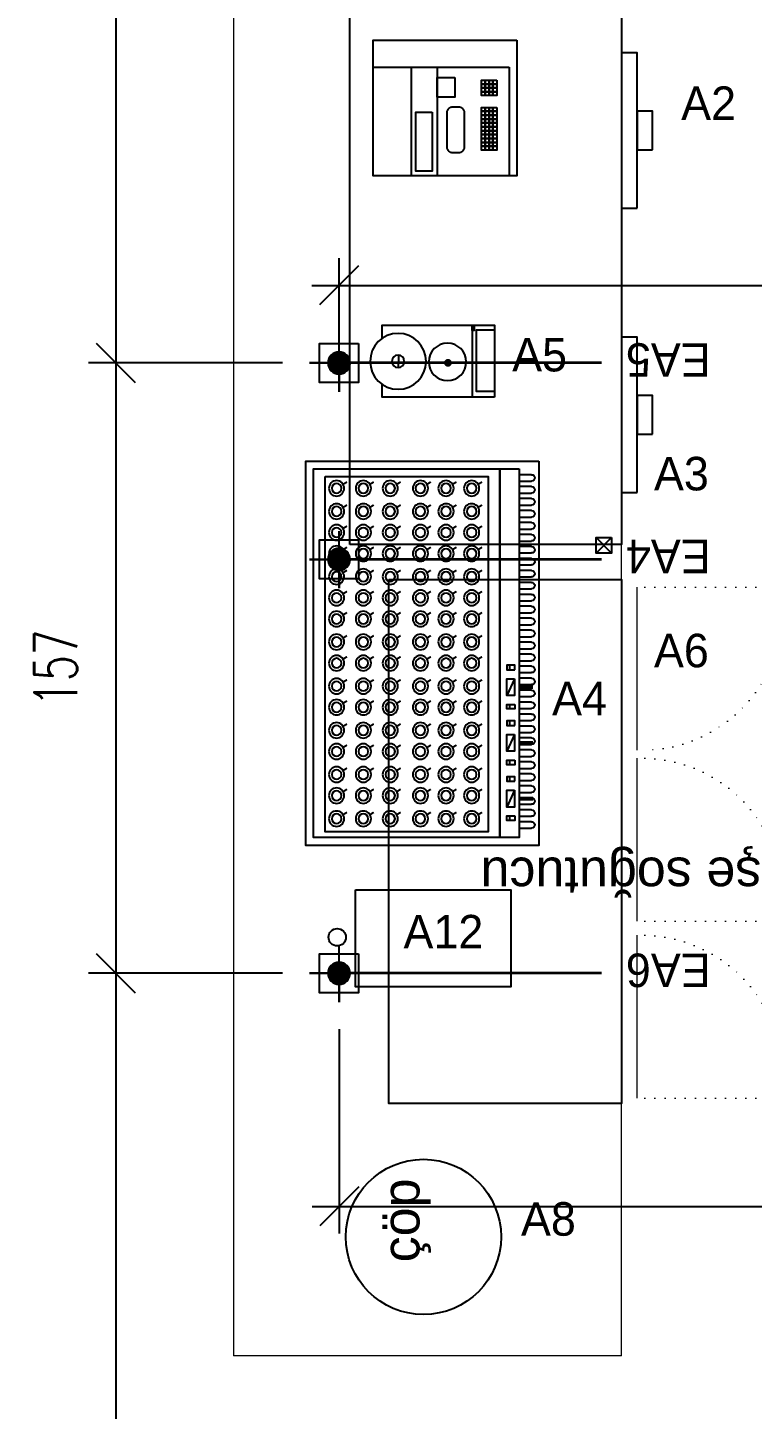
# Model space of a CAD drawing. Header units: centimetres. Extents: x 129282 to 136766, y 26190 to 28185.
# Drawn here: x 133407.1 to 133593.8, y 27158.4 to 27514.4 of the extents above; entities that cross this region are included whole.
import ezdxf
from ezdxf.enums import TextEntityAlignment as Align

# ---------------------------------------------------------------- set-up
doc = ezdxf.new("R2010")
doc.units = ezdxf.units.CM
doc.header["$LTSCALE"] = 10
doc.header["$MEASUREMENT"] = 0
doc.header["$PDMODE"] = 3
doc.header["$PDSIZE"] = 20
doc.linetypes.add('DOT', pattern=[0.25, 0, -0.25])
for name, color, linetype in [('-DWG_ANA', 7, 'Continuous'), ('Kıtc-002 Çizgi', 7, 'Continuous'), ('Kıtc-006 Yazı 001', 1, 'Continuous'), ('Kıtc-040 Detay', 7, 'Continuous'), ('S2000-002 Çizgi', 7, 'Continuous')]:
    doc.layers.add(name, color=color, linetype=linetype)
for name, color, linetype, lineweight in [('-DWG_DETAY1', 7, 'Continuous', 9), ('-DWG_DETAY4', 7, 'DOT', 18), ('ARK_AHŞAP', 45, 'Continuous', 15), ('ELK', 1, 'Continuous', 35)]:
    doc.layers.add(name, color=color, linetype=linetype, lineweight=lineweight)
doc.styles.add('GP_A_104_0.00_REV09$0$TRdimension', font='simplex.shx', dxfattribs={"width": 0.7})
doc.styles.get("Standard").update_dxf_attribs({"font": 'arial.ttf'})
doc.styles.add('TAKSİM', font='GOTHIC.TTF', dxfattribs={"height": 7})
doc.dimstyles.new('GP_A_104_0.00_REV09$0$tr-100', dxfattribs={"dimscale": 100, "dimtxt": 0.15, "dimasz": 0.1, "dimexe": 0.07, "dimexo": 0.07, "dimgap": 0.1, "dimtad": 1, "dimdec": 0, "dimrnd": 0.5, "dimzin": 0, "dimdsep": 46, "dimtxsty": 'GP_A_104_0.00_REV09$0$TRdimension', "dimblk": 'GP_A_104_0.00_REV09$0$_Oblique', "dimcen": 0.2, "dimdle": 0.07, "dimadec": 0, "dimazin": 0, "dimtfac": 1, "dimtdec": 0, "dimtmove": 2, "dimatfit": 3, "dimldrblk": 'GP_A_104_0.00_REV09$0$_Oblique', "dimfxl": 1, "dimtolj": 1, "dimtzin": 0, "dimarcsym": 0})

# ---------------------------------------------------------------- blocks, each defined once
blk = doc.blocks.new('A$C14D17327')
at = {"layer": 'Kıtc-002 Çizgi', "color": 1, "elevation": 0}
blk.add_lwpolyline([(0, 4), (4, 4), (4, 0), (0, 0)], close=True, dxfattribs=at)
for points in [[(0, 4), (4, 0)], [(0, 0), (4, 4)]]:
    blk.add_lwpolyline(points, dxfattribs=at)
blk = doc.blocks.new('A$C611F6802')
at = {"layer": '-DWG_ANA'}
h = blk.add_hatch(dxfattribs=at)
h.set_pattern_fill('ANSI31', color=1, style=0)
h.set_pattern_definition([(45, (-55670.1402, -22065.11067), (-0.08838834765, 0.08838834765), [])])
h.paths.add_polyline_path([(4.42, 7.7, 1), (10.14, 7.7, 1)])
at = {"layer": '-DWG_ANA', "color": 1}
for p, q in [((7.28, 7.7), (7.28, 15.26)), ((7.28, 15.26), (7.28, 0)), ((7.28, 7.63), (0, 7.63)), ((7.28, 7.63), (14.68, 7.63)), ((14.68, 7.63), (7.28, 7.63))]:
    blk.add_line(p, q, dxfattribs=at)
blk.add_lwpolyline([(2.28, 2.7), (12.28, 2.7), (12.28, 12.7), (2.28, 12.7)], close=True, dxfattribs=at)
blk.add_circle((7.28, 7.7), 2.86, dxfattribs=at)
blk = doc.blocks.new('A$C290C7E64')
at = {"layer": 'Kıtc-002 Çizgi'}
for points in [[(0, 0), (35, 0), (35, 37), (0, 37)], [(7, 2), (35, 2), (35, 37), (7, 37)], [(18.58, 21.8), (33.83, 21.8), (33.83, 26.01), (18.58, 26.01)], [(9.63, 16.02), (14.71, 16.02), (14.71, 20.57), (9.63, 20.57)], [(10.34, 8.15), (11.34, 8.15), (11.34, 9.15), (10.34, 9.15)], [(10.34, 7.15), (11.34, 7.15), (11.34, 8.15), (10.34, 8.15)], [(10.34, 6.15), (11.34, 6.15), (11.34, 7.15), (10.34, 7.15)], [(11.34, 8.15), (12.34, 8.15), (12.34, 9.15), (11.34, 9.15)], [(11.34, 7.15), (12.34, 7.15), (12.34, 8.15), (11.34, 8.15)], [(11.34, 6.15), (12.34, 6.15), (12.34, 7.15), (11.34, 7.15)], [(12.34, 8.15), (13.34, 8.15), (13.34, 9.15), (12.34, 9.15)], [(12.34, 7.15), (13.34, 7.15), (13.34, 8.15), (12.34, 8.15)], [(12.34, 6.15), (13.34, 6.15), (13.34, 7.15), (12.34, 7.15)], [(13.34, 8.15), (14.34, 8.15), (14.34, 9.15), (13.34, 9.15)], [(13.34, 7.15), (14.34, 7.15), (14.34, 8.15), (13.34, 8.15)], [(13.34, 6.15), (14.34, 6.15), (14.34, 7.15), (13.34, 7.15)], [(17.37, 8.15), (18.37, 8.15), (18.37, 9.15), (17.37, 9.15)], [(17.37, 7.15), (18.37, 7.15), (18.37, 8.15), (17.37, 8.15)], [(17.37, 6.15), (18.37, 6.15), (18.37, 7.15), (17.37, 7.15)], [(18.37, 8.15), (19.37, 8.15), (19.37, 9.15), (18.37, 9.15)], [(18.37, 7.15), (19.37, 7.15), (19.37, 8.15), (18.37, 8.15)], [(18.37, 6.15), (19.37, 6.15), (19.37, 7.15), (18.37, 7.15)], [(19.37, 8.15), (20.37, 8.15), (20.37, 9.15), (19.37, 9.15)], [(19.37, 7.15), (20.37, 7.15), (20.37, 8.15), (19.37, 8.15)], [(19.37, 6.15), (20.37, 6.15), (20.37, 7.15), (19.37, 7.15)], [(20.37, 8.15), (21.37, 8.15), (21.37, 9.15), (20.37, 9.15)], [(20.37, 7.15), (21.37, 7.15), (21.37, 8.15), (20.37, 8.15)], [(20.37, 6.15), (21.37, 6.15), (21.37, 7.15), (20.37, 7.15)], [(21.37, 8.15), (22.37, 8.15), (22.37, 9.15), (21.37, 9.15)], [(21.37, 7.15), (22.37, 7.15), (22.37, 8.15), (21.37, 8.15)], [(21.37, 6.15), (22.37, 6.15), (22.37, 7.15), (21.37, 7.15)], [(22.37, 8.15), (23.37, 8.15), (23.37, 9.15), (22.37, 9.15)], [(22.37, 7.15), (23.37, 7.15), (23.37, 8.15), (22.37, 8.15)], [(22.37, 6.15), (23.37, 6.15), (23.37, 7.15), (22.37, 7.15)], [(23.37, 8.15), (24.37, 8.15), (24.37, 9.15), (23.37, 9.15)], [(23.37, 7.15), (24.37, 7.15), (24.37, 8.15), (23.37, 8.15)], [(23.37, 6.15), (24.37, 6.15), (24.37, 7.15), (23.37, 7.15)], [(24.37, 8.15), (25.37, 8.15), (25.37, 9.15), (24.37, 9.15)], [(24.37, 7.15), (25.37, 7.15), (25.37, 8.15), (24.37, 8.15)], [(24.37, 6.15), (25.37, 6.15), (25.37, 7.15), (24.37, 7.15)], [(25.37, 8.15), (26.37, 8.15), (26.37, 9.15), (25.37, 9.15)], [(25.37, 7.15), (26.37, 7.15), (26.37, 8.15), (25.37, 8.15)], [(25.37, 6.15), (26.37, 6.15), (26.37, 7.15), (25.37, 7.15)], [(26.37, 8.15), (27.37, 8.15), (27.37, 9.15), (26.37, 9.15)], [(26.37, 7.15), (27.37, 7.15), (27.37, 8.15), (26.37, 8.15)], [(26.37, 6.15), (27.37, 6.15), (27.37, 7.15), (26.37, 7.15)], [(27.37, 8.15), (28.37, 8.15), (28.37, 9.15), (27.37, 9.15)], [(27.37, 7.15), (28.37, 7.15), (28.37, 8.15), (27.37, 8.15)], [(27.37, 6.15), (28.37, 6.15), (28.37, 7.15), (27.37, 7.15)], [(10.34, 5.15), (11.34, 5.15), (11.34, 6.15), (10.34, 6.15)], [(11.34, 5.15), (12.34, 5.15), (12.34, 6.15), (11.34, 6.15)], [(12.34, 5.15), (13.34, 5.15), (13.34, 6.15), (12.34, 6.15)], [(13.34, 5.15), (14.34, 5.15), (14.34, 6.15), (13.34, 6.15)], [(17.37, 5.15), (18.37, 5.15), (18.37, 6.15), (17.37, 6.15)], [(18.37, 5.15), (19.37, 5.15), (19.37, 6.15), (18.37, 6.15)], [(19.37, 5.15), (20.37, 5.15), (20.37, 6.15), (19.37, 6.15)], [(20.37, 5.15), (21.37, 5.15), (21.37, 6.15), (20.37, 6.15)], [(21.37, 5.15), (22.37, 5.15), (22.37, 6.15), (21.37, 6.15)], [(22.37, 5.15), (23.37, 5.15), (23.37, 6.15), (22.37, 6.15)], [(23.37, 5.15), (24.37, 5.15), (24.37, 6.15), (23.37, 6.15)], [(24.37, 5.15), (25.37, 5.15), (25.37, 6.15), (24.37, 6.15)], [(25.37, 5.15), (26.37, 5.15), (26.37, 6.15), (25.37, 6.15)], [(26.37, 5.15), (27.37, 5.15), (27.37, 6.15), (26.37, 6.15)], [(27.37, 5.15), (28.37, 5.15), (28.37, 6.15), (27.37, 6.15)]]:
    blk.add_lwpolyline(points, close=True, dxfattribs=at)
for points in [[(7, 27.23), (35, 27.23)], [(7, 20.57), (35, 20.57)]]:
    blk.add_lwpolyline(points, dxfattribs=at)
blk.add_lwpolyline([(18.68, 13.56), (27.6, 13.56, 0.414214), (29.1, 15.06), (29.1, 16.45, 0.414214), (27.6, 17.95), (18.68, 17.95, 0.414214), (17.18, 16.45), (17.18, 15.06, 0.414214)], format="xyb", close=True, dxfattribs=at)
blk = doc.blocks.new('A$C1C4536AD')
at = {"layer": 'Kıtc-002 Çizgi'}
for points in [[(0, 29), (0, 0), (18.5, 0)], [(3.39, 29), (0, 29), (0, 26.84)], [(18.5, 26.95), (18.5, 29), (15.2, 29)], [(18.5, 0), (18.5, 29)], [(7.82, 24.81), (10.92, 24.88)], [(0, 5.79), (18.5, 5.79)], [(1.26, 0), (1.26, 4.77), (16.97, 4.77), (16.97, 0)]]:
    blk.add_lwpolyline(points, dxfattribs=at)
at = {"layer": 'Kıtc-002 Çizgi', "const_width": 1}
blk.add_lwpolyline([(9.18, 12.02, 1), (10.18, 12.02, 1)], format="xyb", close=True, dxfattribs=at)
at = {"layer": 'Kıtc-002 Çizgi'}
blk.add_lwpolyline([(0.33, 5.24), (1.35, 5.24), (1.35, 5.79), (0.33, 5.79)], close=True, dxfattribs=at)
for centre, radius in [((9.3, 24.88), 7.2), ((9.3, 24.88), 1.6), ((9.43, 12.15), 4.82)]:
    blk.add_circle(centre, radius, dxfattribs=at)
blk = doc.blocks.new('A$C30F503A4')
at = {"layer": 'Kıtc-002 Çizgi'}
for p, q in [((56.05, 6.26), (60.38, 8.18)), ((70.42, 6.26), (74.75, 8.18)), ((84.79, 6.26), (89.12, 8.18))]:
    blk.add_line(p, q, dxfattribs=at)
for points in [[(0, 0), (99, 0), (99, 60), (0, 60)], [(2, 10), (97, 10), (97, 58), (2, 58)], [(4, 55), (4, 13), (95.5, 13), (95.5, 55)], [(2, 5), (97, 5), (97, 10), (2, 10)], [(53.76, 6.14), (52.58, 6.14), (52.58, 8.24), (53.76, 8.24)], [(56.05, 6.26), (60.38, 6.26), (60.38, 8.18), (56.05, 8.18)], [(62.67, 6.14), (63.84, 6.14), (63.84, 8.24), (62.67, 8.24)], [(68.13, 6.14), (66.95, 6.14), (66.95, 8.24), (68.13, 8.24)], [(70.42, 6.26), (74.75, 6.26), (74.75, 8.18), (70.42, 8.18)], [(77.04, 6.14), (78.21, 6.14), (78.21, 8.24), (77.04, 8.24)], [(82.5, 6.14), (81.32, 6.14), (81.32, 8.24), (82.5, 8.24)], [(84.79, 6.26), (89.12, 6.26), (89.12, 8.18), (84.79, 8.18)], [(91.41, 6.14), (92.58, 6.14), (92.58, 8.24), (91.41, 8.24)]]:
    blk.add_lwpolyline(points, close=True, dxfattribs=at)
for points, const_width in [([(5.94, 50.33), (5.36, 49.38)], 0.5), ([(11.88, 50.33), (11.3, 49.38)], 0.5), ([(17.32, 50.33), (16.74, 49.38)], 0.5), ([(22.77, 50.33), (22.18, 49.38)], 0.5), ([(28.7, 50.33), (28.12, 49.38)], 0.5), ([(34.15, 50.33), (33.57, 49.38)], 0.5), ([(39.59, 50.33), (39.01, 49.38)], 0.5), ([(45.53, 50.33), (44.95, 49.38)], 0.5), ([(50.97, 50.33), (50.39, 49.38)], 0.5), ([(56.91, 50.33), (56.33, 49.38)], 0.5), ([(62.36, 50.33), (61.77, 49.38)], 0.5), ([(68.29, 50.33), (67.71, 49.38)], 0.5), ([(73.74, 50.33), (73.16, 49.38)], 0.5), ([(79.68, 50.33), (79.09, 49.38)], 0.5), ([(85.12, 50.33), (84.54, 49.38)], 0.5), ([(91.06, 50.33), (90.48, 49.38)], 0.5), ([(5.94, 43.43), (5.36, 42.49)], 0.5), ([(11.88, 43.43), (11.3, 42.49)], 0.5), ([(17.32, 43.43), (16.74, 42.49)], 0.5), ([(22.77, 43.43), (22.18, 42.49)], 0.5), ([(28.7, 43.43), (28.12, 42.49)], 0.5), ([(34.15, 43.43), (33.57, 42.49)], 0.5), ([(39.59, 43.43), (39.01, 42.49)], 0.5), ([(45.53, 43.43), (44.95, 42.49)], 0.5), ([(50.97, 43.43), (50.39, 42.49)], 0.5), ([(56.91, 43.43), (56.33, 42.49)], 0.5), ([(62.36, 43.43), (61.77, 42.49)], 0.5), ([(68.29, 43.43), (67.71, 42.49)], 0.5), ([(73.74, 43.43), (73.16, 42.49)], 0.5), ([(79.68, 43.43), (79.09, 42.49)], 0.5), ([(85.12, 43.43), (84.54, 42.49)], 0.5), ([(91.06, 43.43), (90.48, 42.49)], 0.5), ([(5.94, 36.51), (5.36, 35.56)], 0.5), ([(11.88, 36.51), (11.3, 35.56)], 0.5), ([(17.32, 36.51), (16.74, 35.56)], 0.5), ([(22.77, 36.51), (22.18, 35.56)], 0.5), ([(28.7, 36.51), (28.12, 35.56)], 0.5), ([(34.15, 36.51), (33.57, 35.56)], 0.5), ([(39.59, 36.51), (39.01, 35.56)], 0.5), ([(45.53, 36.51), (44.95, 35.56)], 0.5), ([(50.97, 36.51), (50.39, 35.56)], 0.5), ([(56.91, 36.51), (56.33, 35.56)], 0.5), ([(62.36, 36.51), (61.77, 35.56)], 0.5), ([(68.29, 36.51), (67.71, 35.56)], 0.5), ([(73.74, 36.51), (73.16, 35.56)], 0.5), ([(79.68, 36.51), (79.09, 35.56)], 0.5), ([(85.12, 36.51), (84.54, 35.56)], 0.5), ([(91.06, 36.51), (90.48, 35.56)], 0.5), ([(5.94, 28.73), (5.36, 27.78)], 0.5), ([(11.88, 28.73), (11.3, 27.78)], 0.5), ([(17.32, 28.73), (16.74, 27.78)], 0.5), ([(22.77, 28.73), (22.18, 27.78)], 0.5), ([(28.7, 28.73), (28.12, 27.78)], 0.5), ([(34.15, 28.73), (33.57, 27.78)], 0.5), ([(39.59, 28.73), (39.01, 27.78)], 0.5), ([(45.53, 28.73), (44.95, 27.78)], 0.5), ([(50.97, 28.73), (50.39, 27.78)], 0.5), ([(56.91, 28.73), (56.33, 27.78)], 0.5), ([(62.36, 28.73), (61.77, 27.78)], 0.5), ([(68.29, 28.73), (67.71, 27.78)], 0.5), ([(73.74, 28.73), (73.16, 27.78)], 0.5), ([(79.68, 28.73), (79.09, 27.78)], 0.5), ([(85.12, 28.73), (84.54, 27.78)], 0.5), ([(91.06, 28.73), (90.48, 27.78)], 0.5), ([(5.94, 22.14), (5.36, 21.19)], 0.5), ([(11.88, 22.14), (11.3, 21.19)], 0.5), ([(17.32, 22.14), (16.74, 21.19)], 0.5), ([(22.77, 22.14), (22.18, 21.19)], 0.5), ([(28.7, 22.14), (28.12, 21.19)], 0.5), ([(34.15, 22.14), (33.57, 21.19)], 0.5), ([(39.59, 22.14), (39.01, 21.19)], 0.5), ([(45.53, 22.14), (44.95, 21.19)], 0.5), ([(50.97, 22.14), (50.39, 21.19)], 0.5), ([(56.91, 22.14), (56.33, 21.19)], 0.5), ([(62.36, 22.14), (61.77, 21.19)], 0.5), ([(68.29, 22.14), (67.71, 21.19)], 0.5), ([(73.74, 22.14), (73.16, 21.19)], 0.5), ([(79.68, 22.14), (79.09, 21.19)], 0.5), ([(85.12, 22.14), (84.54, 21.19)], 0.5), ([(91.06, 22.14), (90.48, 21.19)], 0.5), ([(5.94, 15.54), (5.36, 14.59)], 0.5), ([(11.88, 15.54), (11.3, 14.59)], 0.5), ([(17.32, 15.54), (16.74, 14.59)], 0.5), ([(22.77, 15.54), (22.18, 14.59)], 0.5), ([(28.7, 15.54), (28.12, 14.59)], 0.5), ([(34.15, 15.54), (33.57, 14.59)], 0.5), ([(39.59, 15.54), (39.01, 14.59)], 0.5), ([(45.53, 15.54), (44.95, 14.59)], 0.5), ([(50.97, 15.54), (50.39, 14.59)], 0.5), ([(56.91, 15.54), (56.33, 14.59)], 0.5), ([(62.36, 15.54), (61.77, 14.59)], 0.5), ([(68.29, 15.54), (67.71, 14.59)], 0.5), ([(73.74, 15.54), (73.16, 14.59)], 0.5), ([(79.68, 15.54), (79.09, 14.59)], 0.5), ([(85.12, 15.54), (84.54, 14.59)], 0.5), ([(91.06, 15.54), (90.48, 14.59)], 0.5), ([(53.76, 7.5), (52.58, 7.5)], 0.5), ([(62.67, 7.5), (63.84, 7.5)], 0.5), ([(68.13, 7.5), (66.95, 7.5)], 0.5), ([(77.04, 7.5), (78.21, 7.5)], 0.5), ([(82.5, 7.5), (81.32, 7.5)], 0.5), ([(91.41, 7.5), (92.58, 7.5)], 0.5), ([(58.24, 5), (58.24, 1.5)], 1), ([(72.61, 5), (72.61, 1.5)], 1), ([(86.98, 5), (86.98, 1.5)], 1)]:
    blk.add_lwpolyline(points, dxfattribs=dict(at, const_width=const_width))
for points in [[(3.49, 1.85), (3.49, 5)], [(5.16, 5), (5.16, 1.85)], [(6.57, 1.85), (6.57, 5)], [(8.25, 5), (8.25, 1.85)], [(9.66, 1.85), (9.66, 5)], [(11.33, 5), (11.33, 1.85)], [(11.33, 5), (11.33, 1.85)], [(12.74, 1.85), (12.74, 5)], [(14.41, 5), (14.41, 1.85)], [(15.82, 1.85), (15.82, 5)], [(17.5, 5), (17.5, 1.85)], [(18.91, 1.85), (18.91, 5)], [(20.58, 5), (20.58, 1.85)], [(20.58, 5), (20.58, 1.85)], [(21.99, 1.85), (21.99, 5)], [(23.67, 5), (23.67, 1.85)], [(25.07, 1.85), (25.07, 5)], [(26.75, 5), (26.75, 1.85)], [(28.16, 1.85), (28.16, 5)], [(29.83, 5), (29.83, 1.85)], [(29.83, 5), (29.83, 1.85)], [(31.24, 1.85), (31.24, 5)], [(32.92, 5), (32.92, 1.85)], [(34.33, 1.85), (34.33, 5)], [(36, 5), (36, 1.85)], [(37.41, 1.85), (37.41, 5)], [(39.08, 5), (39.08, 1.85)], [(39.08, 5), (39.08, 1.85)], [(40.49, 1.85), (40.49, 5)], [(42.17, 5), (42.17, 1.85)], [(43.58, 1.85), (43.58, 5)], [(45.25, 5), (45.25, 1.85)], [(46.66, 1.85), (46.66, 5)], [(48.33, 5), (48.33, 1.85)], [(48.33, 5), (48.33, 1.85)], [(49.74, 1.85), (49.74, 5)], [(51.42, 5), (51.42, 1.85)], [(52.83, 1.85), (52.83, 5)], [(54.5, 5), (54.5, 1.85)], [(55.91, 1.85), (55.91, 5)], [(57.59, 5), (57.59, 1.85)], [(58.17, 5), (58.17, 1.85)], [(58.63, 5), (58.63, 1.85)], [(59, 1.85), (59, 5)], [(60.67, 5), (60.67, 1.85)], [(62.08, 1.85), (62.08, 5)], [(63.75, 5), (63.75, 1.85)], [(65.16, 1.85), (65.16, 5)], [(66.84, 5), (66.84, 1.85)], [(68.25, 1.85), (68.25, 5)], [(69.92, 5), (69.92, 1.85)], [(71.33, 1.85), (71.33, 5)], [(72.53, 5), (72.53, 1.85)], [(73, 5), (73, 1.85)], [(74.41, 1.85), (74.41, 5)], [(76.09, 5), (76.09, 1.85)], [(77.5, 1.85), (77.5, 5)], [(79.17, 5), (79.17, 1.85)], [(80.58, 1.85), (80.58, 5)], [(82.26, 5), (82.26, 1.85)], [(83.66, 1.85), (83.66, 5)], [(85.34, 5), (85.34, 1.85)], [(86.75, 1.85), (86.75, 5)], [(86.9, 5), (86.9, 1.85)], [(88.42, 5), (88.42, 1.85)], [(89.83, 1.85), (89.83, 5)], [(91.51, 5), (91.51, 1.85)], [(92.92, 1.85), (92.92, 5)], [(94.59, 5), (94.59, 1.85)]]:
    blk.add_lwpolyline(points, dxfattribs=at)
for centre, radius in [((7.01, 52.07), 1.98), ((12.95, 52.07), 1.98), ((18.39, 52.07), 1.98), ((23.83, 52.07), 1.98), ((29.77, 52.07), 1.98), ((35.22, 52.07), 1.98), ((40.66, 52.07), 1.98), ((46.6, 52.07), 1.98), ((52.04, 52.07), 1.98), ((57.98, 52.07), 1.98), ((63.42, 52.07), 1.98), ((69.36, 52.07), 1.98), ((74.81, 52.07), 1.98), ((80.74, 52.07), 1.98), ((86.19, 52.07), 1.98), ((92.13, 52.07), 1.98), ((7.01, 52.07), 1.24), ((12.95, 52.07), 1.24), ((18.39, 52.07), 1.24), ((23.83, 52.07), 1.24), ((29.77, 52.07), 1.24), ((35.22, 52.07), 1.24), ((40.66, 52.07), 1.24), ((46.6, 52.07), 1.24), ((52.04, 52.07), 1.24), ((57.98, 52.07), 1.24), ((63.42, 52.07), 1.24), ((69.36, 52.07), 1.24), ((74.81, 52.07), 1.24), ((80.74, 52.07), 1.24), ((86.19, 52.07), 1.24), ((92.13, 52.07), 1.24), ((7.01, 45.17), 1.98), ((7.01, 45.17), 1.24), ((12.95, 45.17), 1.98), ((12.95, 45.17), 1.24), ((18.39, 45.17), 1.98), ((18.39, 45.17), 1.24), ((23.83, 45.17), 1.98), ((23.83, 45.17), 1.24), ((29.77, 45.17), 1.98), ((29.77, 45.17), 1.24), ((35.22, 45.17), 1.98), ((35.22, 45.17), 1.24), ((40.66, 45.17), 1.98), ((40.66, 45.17), 1.24), ((46.6, 45.17), 1.98), ((46.6, 45.17), 1.24), ((52.04, 45.17), 1.98), ((52.04, 45.17), 1.24), ((57.98, 45.17), 1.98), ((57.98, 45.17), 1.24), ((63.42, 45.17), 1.98), ((63.42, 45.17), 1.24), ((69.36, 45.17), 1.98), ((69.36, 45.17), 1.24), ((74.81, 45.17), 1.98), ((74.81, 45.17), 1.24), ((80.74, 45.17), 1.98), ((80.74, 45.17), 1.24), ((86.19, 45.17), 1.98), ((86.19, 45.17), 1.24), ((92.13, 45.17), 1.98), ((92.13, 45.17), 1.24), ((7.01, 38.25), 1.98), ((7.01, 38.25), 1.24), ((12.95, 38.25), 1.98), ((12.95, 38.25), 1.24), ((18.39, 38.25), 1.98), ((18.39, 38.25), 1.24), ((23.83, 38.25), 1.98), ((23.83, 38.25), 1.24), ((29.77, 38.25), 1.98), ((29.77, 38.25), 1.24), ((35.22, 38.25), 1.98), ((35.22, 38.25), 1.24), ((40.66, 38.25), 1.98), ((40.66, 38.25), 1.24), ((46.6, 38.25), 1.98), ((46.6, 38.25), 1.24), ((52.04, 38.25), 1.98), ((52.04, 38.25), 1.24), ((57.98, 38.25), 1.98), ((57.98, 38.25), 1.24), ((63.42, 38.25), 1.98), ((63.42, 38.25), 1.24), ((69.36, 38.25), 1.98), ((69.36, 38.25), 1.24), ((74.81, 38.25), 1.98), ((74.81, 38.25), 1.24), ((80.74, 38.25), 1.98), ((80.74, 38.25), 1.24), ((86.19, 38.25), 1.98), ((86.19, 38.25), 1.24), ((92.13, 38.25), 1.98), ((92.13, 38.25), 1.24), ((7.01, 30.47), 1.98), ((12.95, 30.47), 1.98), ((18.39, 30.47), 1.98), ((23.83, 30.47), 1.98), ((29.77, 30.47), 1.98), ((35.22, 30.47), 1.98), ((40.66, 30.47), 1.98), ((46.6, 30.47), 1.98), ((52.04, 30.47), 1.98), ((57.98, 30.47), 1.98), ((63.42, 30.47), 1.98), ((69.36, 30.47), 1.98), ((74.81, 30.47), 1.98), ((80.74, 30.47), 1.98), ((86.19, 30.47), 1.98), ((92.13, 30.47), 1.98), ((7.01, 30.47), 1.24), ((12.95, 30.47), 1.24), ((18.39, 30.47), 1.24), ((23.83, 30.47), 1.24), ((29.77, 30.47), 1.24), ((35.22, 30.47), 1.24), ((40.66, 30.47), 1.24), ((46.6, 30.47), 1.24), ((52.04, 30.47), 1.24), ((57.98, 30.47), 1.24), ((63.42, 30.47), 1.24), ((69.36, 30.47), 1.24), ((74.81, 30.47), 1.24), ((80.74, 30.47), 1.24), ((86.19, 30.47), 1.24), ((92.13, 30.47), 1.24), ((7.01, 23.88), 1.98), ((7.01, 23.88), 1.24), ((12.95, 23.88), 1.98), ((12.95, 23.88), 1.24), ((18.39, 23.88), 1.98), ((18.39, 23.88), 1.24), ((23.83, 23.88), 1.98), ((23.83, 23.88), 1.24), ((29.77, 23.88), 1.98), ((29.77, 23.88), 1.24), ((35.22, 23.88), 1.98), ((35.22, 23.88), 1.24), ((40.66, 23.88), 1.98), ((40.66, 23.88), 1.24), ((46.6, 23.88), 1.98), ((46.6, 23.88), 1.24), ((52.04, 23.88), 1.98), ((52.04, 23.88), 1.24), ((57.98, 23.88), 1.98), ((57.98, 23.88), 1.24), ((63.42, 23.88), 1.98), ((63.42, 23.88), 1.24), ((69.36, 23.88), 1.98), ((69.36, 23.88), 1.24), ((74.81, 23.88), 1.98), ((74.81, 23.88), 1.24), ((80.74, 23.88), 1.98), ((80.74, 23.88), 1.24), ((86.19, 23.88), 1.98), ((86.19, 23.88), 1.24), ((92.13, 23.88), 1.98), ((92.13, 23.88), 1.24), ((7.01, 17.28), 1.98), ((7.01, 17.28), 1.24), ((12.95, 17.28), 1.98), ((12.95, 17.28), 1.24), ((18.39, 17.28), 1.98), ((18.39, 17.28), 1.24), ((23.83, 17.28), 1.98), ((23.83, 17.28), 1.24), ((29.77, 17.28), 1.98), ((29.77, 17.28), 1.24), ((35.22, 17.28), 1.98), ((35.22, 17.28), 1.24), ((40.66, 17.28), 1.98), ((40.66, 17.28), 1.24), ((46.6, 17.28), 1.98), ((46.6, 17.28), 1.24), ((52.04, 17.28), 1.98), ((52.04, 17.28), 1.24), ((57.98, 17.28), 1.98), ((57.98, 17.28), 1.24), ((63.42, 17.28), 1.98), ((63.42, 17.28), 1.24), ((69.36, 17.28), 1.98), ((69.36, 17.28), 1.24), ((74.81, 17.28), 1.98), ((74.81, 17.28), 1.24), ((80.74, 17.28), 1.98), ((80.74, 17.28), 1.24), ((86.19, 17.28), 1.98), ((86.19, 17.28), 1.24), ((92.13, 17.28), 1.98), ((92.13, 17.28), 1.24)]:
    blk.add_circle(centre, radius, dxfattribs=at)
for centre in [(4.33, 1.85), (7.41, 1.85), (10.49, 1.85), (10.49, 1.85), (13.58, 1.85), (16.66, 1.85), (19.74, 1.85), (19.74, 1.85), (22.83, 1.85), (25.91, 1.85), (29, 1.85), (29, 1.85), (32.08, 1.85), (35.16, 1.85), (38.25, 1.85), (38.25, 1.85), (41.33, 1.85), (44.41, 1.85), (47.5, 1.85), (47.5, 1.85), (50.58, 1.85), (53.66, 1.85), (56.75, 1.85), (59.83, 1.85), (62.92, 1.85), (66, 1.85), (69.08, 1.85), (72.17, 1.85), (75.25, 1.85), (78.33, 1.85), (81.42, 1.85), (84.5, 1.85), (87.59, 1.85), (90.67, 1.85), (93.75, 1.85)]:
    blk.add_arc(centre, 0.837, 180, 0, dxfattribs=at)
blk = doc.blocks.new('A$C470016F2')
at = {"layer": 'Kıtc-002 Çizgi'}
for points in [[(25, 8), (15, 8), (15, 4), (25, 4)], [(40, 4), (0, 4), (0, 0), (40, 0)]]:
    blk.add_lwpolyline(points, close=True, dxfattribs=at)
blk = doc.blocks.new('A$C6C415FB2')
at = {"layer": '-DWG_ANA', "color": 0, "elevation": 0}
blk.add_lwpolyline([(101.46, 164.16), (41.46, 164.16), (41.46, 29.16), (101.46, 29.16)], close=True, dxfattribs=at)
at = {"layer": '-DWG_DETAY1', "color": 0}
for p, q in [((37.46, 120.16), (37.46, 162.16)), ((37.46, 76.16), (37.46, 118.16)), ((37.46, 30.52), (37.46, 72.52))]:
    blk.add_line(p, q, dxfattribs=at)
at = {"layer": '-DWG_DETAY4', "color": 0, "elevation": 0}
for points in [[(35.46, 162.16), (0.46, 162.16, 0.454885), (35.46, 120.19, 0.414214)], [(35.46, 76.16), (0.46, 76.16, -0.454885), (35.46, 118.13, -0.414214)], [(35.46, 30.52), (0.46, 30.52, -0.454885), (35.46, 72.49, -0.414214)]]:
    blk.add_lwpolyline(points, format="xyb", dxfattribs=at)
blk = doc.blocks.new('GP_A_104_0.00_REV09$0$_Oblique')
at = {"color": 0, "linetype": 'ByBlock', "lineweight": -2}
blk.add_line((-0.5, -0.5), (0.5, 0.5), dxfattribs=at)
blk = doc.blocks.new('*D59')
at = {"color": 0, "lineweight": -2, "transparency": 16777216}
for p, q in [((133487.35, 27435.04), (133487.35, 27455.03)), ((133724.14, 27418.2), (133724.14, 27455.03)), ((133480.35, 27448.03), (133731.14, 27448.03))]:
    blk.add_line(p, q, dxfattribs=at)
at = {"layer": 'Defpoints', "color": 0, "transparency": 16777216}
for p in [(133724.14, 27448.03), (133487.35, 27428.04), (133724.14, 27411.2)]:
    blk.add_point(p, dxfattribs=at)
at = {"color": 0, "lineweight": -2, "transparency": 16777216, "xscale": 10, "yscale": 10, "zscale": 10, "rotation": 180}
blk.add_blockref('GP_A_104_0.00_REV09$0$_Oblique', (133487.35, 27448.03), dxfattribs=at)
at = {"color": 0, "lineweight": -2, "transparency": 16777216, "xscale": 10, "yscale": 10, "zscale": 10}
blk.add_blockref('GP_A_104_0.00_REV09$0$_Oblique', (133724.14, 27448.03), dxfattribs=at)
at = {"color": 0, "transparency": 16777216, "insert": (133605.74, 27463.53), "char_height": 11, "attachment_point": 5, "style": 'GP_A_104_0.00_REV09$0$TRdimension'}
blk.add_mtext('\\A1;237', dxfattribs=at)
blk = doc.blocks.new('*D60')
at = {"color": 0, "lineweight": -2, "transparency": 16777216}
for p, q in [((133724.14, 27404.2), (133724.14, 27203.74)), ((133487.42, 27256.4), (133487.42, 27203.74)), ((133480.42, 27210.74), (133731.14, 27210.74))]:
    blk.add_line(p, q, dxfattribs=at)
at = {"layer": 'Defpoints', "color": 0, "transparency": 16777216}
for p in [(133724.14, 27411.2), (133487.42, 27263.4), (133724.14, 27210.74)]:
    blk.add_point(p, dxfattribs=at)
at = {"color": 0, "lineweight": -2, "transparency": 16777216, "xscale": 10, "yscale": 10, "zscale": 10, "rotation": 180}
blk.add_blockref('GP_A_104_0.00_REV09$0$_Oblique', (133487.42, 27210.74), dxfattribs=at)
at = {"color": 0, "lineweight": -2, "transparency": 16777216, "xscale": 10, "yscale": 10, "zscale": 10}
blk.add_blockref('GP_A_104_0.00_REV09$0$_Oblique', (133724.14, 27210.74), dxfattribs=at)
at = {"color": 0, "transparency": 16777216, "insert": (133605.78, 27226.24), "char_height": 11, "attachment_point": 5, "style": 'GP_A_104_0.00_REV09$0$TRdimension'}
blk.add_mtext('\\A1;237', dxfattribs=at)
blk = doc.blocks.new('*D62')
at = {"color": 0, "lineweight": -2, "transparency": 16777216}
for p, q in [((133429.86, 27714.47), (133429.86, 27421.04)), ((133472.79, 27707.47), (133422.86, 27707.47)), ((133472.79, 27428.04), (133422.86, 27428.04))]:
    blk.add_line(p, q, dxfattribs=at)
at = {"layer": 'Defpoints', "color": 0, "transparency": 16777216}
for p in [(133479.79, 27707.47), (133429.86, 27428.04), (133479.79, 27428.04)]:
    blk.add_point(p, dxfattribs=at)
at = {"color": 0, "lineweight": -2, "transparency": 16777216, "xscale": 10, "yscale": 10, "zscale": 10}
for p, rotation in [((133429.86, 27707.47), 90), ((133429.86, 27428.04), 270)]:
    blk.add_blockref('GP_A_104_0.00_REV09$0$_Oblique', p, dxfattribs=dict(at, rotation=rotation))
at = {"color": 0, "transparency": 16777216, "insert": (133414.36, 27567.76), "char_height": 11, "attachment_point": 5, "rotation": 90, "style": 'GP_A_104_0.00_REV09$0$TRdimension'}
blk.add_mtext('\\A1;280', dxfattribs=at)
blk = doc.blocks.new('*D63')
at = {"color": 0, "lineweight": -2, "transparency": 16777216}
for p, q in [((133429.86, 27435.04), (133429.86, 27263.79)), ((133472.79, 27428.04), (133422.86, 27428.04)), ((133472.79, 27270.79), (133422.86, 27270.79))]:
    blk.add_line(p, q, dxfattribs=at)
at = {"layer": 'Defpoints', "color": 0, "transparency": 16777216}
for p in [(133479.79, 27428.04), (133429.86, 27270.79), (133479.79, 27270.79)]:
    blk.add_point(p, dxfattribs=at)
at = {"color": 0, "lineweight": -2, "transparency": 16777216, "xscale": 10, "yscale": 10, "zscale": 10}
for p, rotation in [((133429.86, 27428.04), 90), ((133429.86, 27270.79), 270)]:
    blk.add_blockref('GP_A_104_0.00_REV09$0$_Oblique', p, dxfattribs=dict(at, rotation=rotation))
at = {"color": 0, "transparency": 16777216, "insert": (133414.36, 27349.42), "char_height": 11, "attachment_point": 5, "rotation": 90, "style": 'GP_A_104_0.00_REV09$0$TRdimension'}
blk.add_mtext('\\A1;157', dxfattribs=at)
blk = doc.blocks.new('*D64')
at = {"color": 0, "lineweight": -2, "transparency": 16777216}
for p, q in [((133429.86, 27277.79), (133429.86, 26967.2)), ((133472.79, 27270.79), (133422.86, 27270.79)), ((133453.14, 26974.2), (133422.86, 26974.2))]:
    blk.add_line(p, q, dxfattribs=at)
at = {"layer": 'Defpoints', "color": 0, "transparency": 16777216}
for p in [(133479.79, 27270.79), (133429.86, 26974.2), (133460.14, 26974.2)]:
    blk.add_point(p, dxfattribs=at)
at = {"color": 0, "lineweight": -2, "transparency": 16777216, "xscale": 10, "yscale": 10, "zscale": 10}
for p, rotation in [((133429.86, 27270.79), 90), ((133429.86, 26974.2), 270)]:
    blk.add_blockref('GP_A_104_0.00_REV09$0$_Oblique', p, dxfattribs=dict(at, rotation=rotation))
at = {"color": 0, "transparency": 16777216, "insert": (133414.36, 27122.5), "char_height": 11, "attachment_point": 5, "rotation": 90, "style": 'GP_A_104_0.00_REV09$0$TRdimension'}
blk.add_mtext('\\A1;297', dxfattribs=at)

msp = doc.modelspace()

# ---------------------------------------------------------------- linework, layer by layer
msp.add_lwpolyline([(133491.57, 27292.31), (133531.57, 27292.31), (133531.57, 27267.31), (133491.57, 27267.31)], close=True)
for centre, radius in [((133486.88, 27280.08, 0), 2.24), ((133509.1, 27202.87), 20)]:
    msp.add_circle(centre, radius)
at = {"layer": 'ARK_AHŞAP'}
msp.add_line((133560.14, 27172.25), (133460.14, 27172.25), dxfattribs=at)
msp.add_lwpolyline([(133560.14, 27172.25), (133560.14, 27680.32), (133560.14, 27680.32), (133560.14, 27792.2), (133460.14, 27792.2), (133460.14, 27172.25)], dxfattribs=at)
at = {"layer": 'ELK', "color": 1}
for p, q in [((133554.94, 27428.04), (133487.35, 27428.04)), ((133554.94, 27377.44), (133487.35, 27377.44)), ((133554.94, 27270.79), (133487.35, 27270.79))]:
    msp.add_line(p, q, dxfattribs=at)
at = {"layer": 'S2000-002 Çizgi'}
msp.add_lwpolyline([(133490.14, 27381.25), (133490.14, 27523.25), (133560.14, 27523.25), (133560.14, 27381.25)], close=True, dxfattribs=at)

# ---------------------------------------------------------------- block references
at = {"layer": '-DWG_ANA', "color": 0, "xscale": -1, "rotation": 90}
for p in [(133495.05, 27435.32), (133495.05, 27384.72), (133495.05, 27278.07)]:
    msp.add_blockref('A$C611F6802', p, dxfattribs=at)
at = {"rotation": 270}
for p in [(133560.14, 27507.93), (133560.14, 27434.7)]:
    msp.add_blockref('A$C470016F2', p, dxfattribs=at)
at = {"xscale": -1}
msp.add_blockref('A$C6C415FB2', (133601.6, 27208.09), dxfattribs=at)
at = {"layer": 'Kıtc-002 Çizgi', "xscale": -1, "rotation": 90}
for name, p in [('A$C290C7E64', (133533.16, 27511.25)), ('A$C1C4536AD', (133527.44, 27437.75)), ('A$C30F503A4', (133538.79, 27402.75))]:
    msp.add_blockref(name, p, dxfattribs=at)
at = {"layer": 'Kıtc-040 Detay', "rotation": 270}
msp.add_blockref('A$C14D17327', (133553.57, 27383.03, 0), dxfattribs=at)

# ---------------------------------------------------------------- texts
at = {"style": 'TAKSİM'}
for s, p in [('A2', (133582.55, 27490.65)), ('A5', (133539.02, 27425.86)), ('A3', (133575.54, 27395.21)), ('A6', (133575.54, 27349.63)), ('A4', (133549.3, 27337.28)), ('A12', (133514.24, 27277.19)), ('A8', (133541.29, 27203.18))]:
    msp.add_text(s, height=8.64, dxfattribs=at).set_placement(p, align=Align.CENTER)
at = {"layer": 'ELK', "color": 1, "style": 'TAKSİM'}
for s, p in [('EA5', (133583.09, 27433.12)), ('EA4', (133583.09, 27382.52)), ('EA6', (133583.09, 27275.88))]:
    msp.add_text(s, height=8.64, rotation=180, dxfattribs=at).set_placement(p)
at = {"layer": 'Kıtc-006 Yazı 001'}
for s, rotation, p in [('şişe soğutucu', 180, (133605.8, 27300.6)), ('çöp', 90, (133508.08, 27196.31))]:
    msp.add_text(s, height=9.6, rotation=rotation, dxfattribs=at).set_placement(p)

# ---------------------------------------------------------------- dimensions: what is measured, and where the dimension line sits
for base, p1, p2, picture, middle in [((133429.86, 27428.04), (133479.79, 27707.47), (133479.79, 27428.04), '*D62', (133414.36, 27567.76)), ((133429.86, 27270.79), (133479.79, 27428.04), (133479.79, 27270.79), '*D63', (133414.36, 27349.42)), ((133429.86, 26974.2), (133479.79, 27270.79), (133460.14, 26974.2), '*D64', (133414.36, 27122.5))]:
    dim = msp.add_linear_dim(base=base, p1=p1, p2=p2, angle=90, dimstyle='GP_A_104_0.00_REV09$0$tr-100', override={"dimtxt": 0.11, "dimfxl": 100, "dimfxlon": 1})
    dim.commit()
    dim.dimension.update_dxf_attribs({"geometry": picture, "text_midpoint": middle})
for base, p1, picture, middle in [((133724.14, 27448.03), (133487.35, 27428.04), '*D59', (133605.74, 27463.53)), ((133724.14, 27210.74), (133487.42, 27263.4), '*D60', (133605.78, 27226.24))]:
    dim = msp.add_linear_dim(base=base, p1=p1, p2=(133724.14, 27411.2), dimstyle='GP_A_104_0.00_REV09$0$tr-100', override={"dimtxt": 0.11, "dimfxl": 100, "dimfxlon": 1})
    dim.commit()
    dim.dimension.update_dxf_attribs({"geometry": picture, "text_midpoint": middle})

doc.saveas('drawing.dxf')
